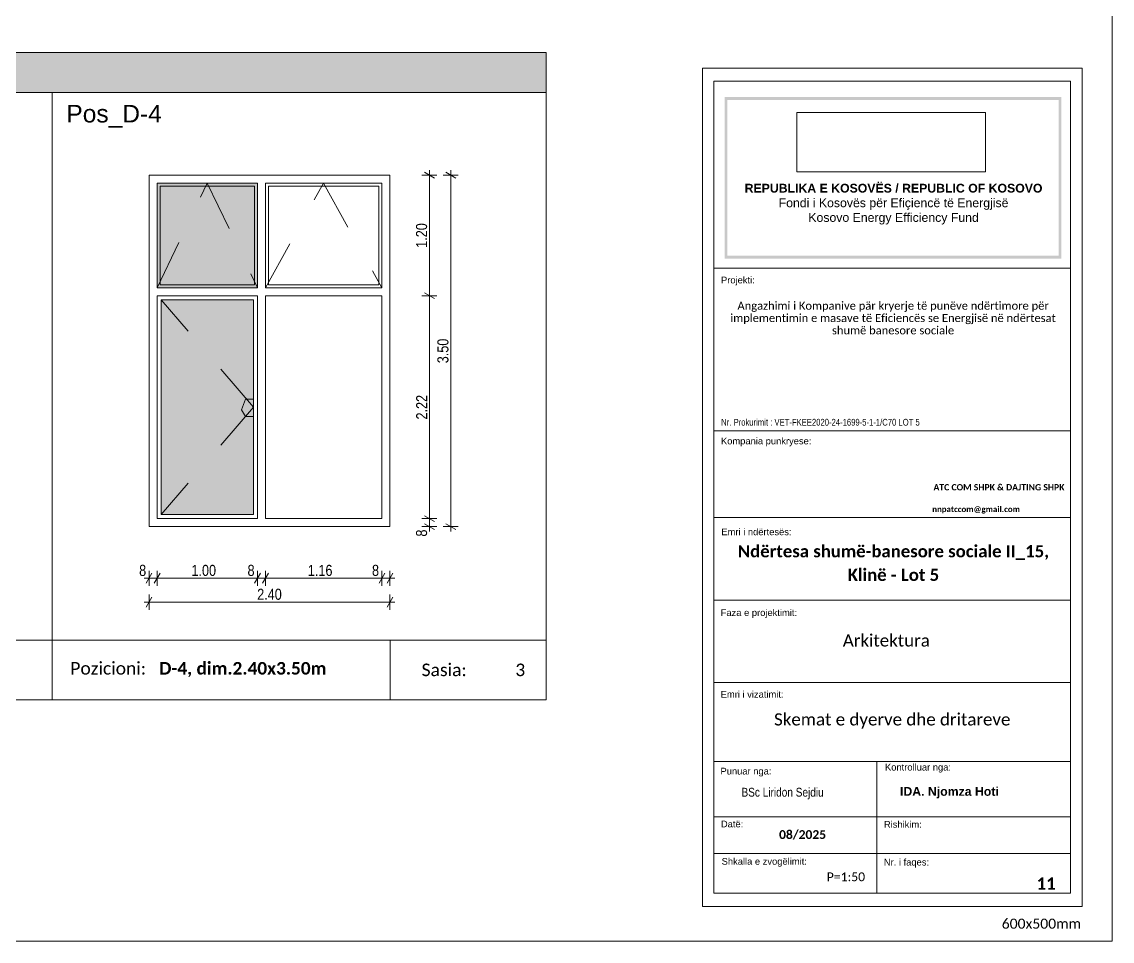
# Model space of a CAD drawing. Header units: feet. Extents: x 2825558 to 2855058, y -67651 to -43151.
# Drawn here: x 2844194 to 2855058, y -67651 to -58495 of the extents above; entities that cross this region are included whole.
import ezdxf

# ---------------------------------------------------------------- set-up
doc = ezdxf.new("R2010")
doc.units = ezdxf.units.FT
doc.header["$MEASUREMENT"] = 0
doc.header["$XCLIPFRAME"] = 0
doc.linetypes.add('thk_line_type', pattern=[1000, 500, -500])
for name, color, linetype, lineweight in [('Annotation - Text_Pen_No__1', 7, 'Continuous', 0), ('Dimensioning - General_Pen_No__1', 7, 'Continuous', 0), ('Dimensioning - General_Pen_No__41', 7, 'Continuous', 0), ('Lines_Pen_No__41', 7, 'Continuous', 0), ('Shell - Roof_Pen_No__1', 7, 'Continuous', 0), ('Shell - Roof_Pen_No__21', 7, 'Continuous', 0), ('Shell - Roof_Pen_No__41', 7, 'Continuous', 0), ('Structural - Bearing_Pen_No__1', 7, 'Continuous', 0), ('Text blocks_Pen_No__1', 7, 'Continuous', 0)]:
    doc.layers.add(name, color=color, linetype=linetype, lineweight=lineweight)
for name, color, linetype, lineweight, true_color in [('Annotation - Text_Pen_No__61', 7, 'Continuous', 0, 0x6a6a6a), ('Shell - Roof_Pen_No__61', 7, 'Continuous', 0, 0x6a6a6a), ('Structural - Bearing_Pen_No__105', 7, 'Continuous', 0, 0xcae6ff), ('Structural - Bearing_Pen_No__84', 7, 'Continuous', 0, 0x41c341), ('Structural - Bearing_Pen_No__86', 7, 'Continuous', 0, 0x5555ff)]:
    doc.layers.add(name, color=color, linetype=linetype, lineweight=lineweight, true_color=true_color)
doc.layers.add('Dimensioning - General', color=7, linetype='Continuous')
doc.layers.add('Drawing & Figure', color=7, linetype='Continuous')
doc.styles.add('GENERATED_STYLE_1', font='ARIALN.TTF')
doc.styles.add('GENERATED_STYLE_2', font='arial.ttf')
doc.styles.add('GENERATED_STYLE_3', font='arialbd.ttf')
doc.styles.add('GENERATED_STYLE_4', font='calibrib.ttf')
doc.styles.add('GENERATED_STYLE_5', font='calibril.ttf')
doc.styles.add('GENERATED_STYLE_6', font='calibri.ttf')
doc.dimstyles.new('GENERATED_STYLE__1', dxfattribs={"dimtxt": 110.000002, "dimasz": 76, "dimexe": 0.18, "dimexo": 3, "dimgap": 0.09, "dimtad": 1, "dimlfac": 0.001, "dimzin": 0, "dimdsep": 46, "dimtxsty": 'GENERATED_STYLE_1', "dimblk": 'ARROWHEAD_2', "dimblk1": 'ARROWHEAD_2', "dimblk2": 'ARROWHEAD_2', "dimcen": 0.09, "dimclrd": 7, "dimclre": 7, "dimclrt": 7, "dimadec": 0, "dimazin": 0, "dimtfac": 1, "dimtdec": 4, "dimtmove": 0, "dimatfit": 3, "dimfxl": 1, "dimtolj": 1, "dimtzin": 0, "dimarcsym": 0})
doc.dimstyles.new('GENERATED_STYLE__2', dxfattribs={"dimtxt": 110.000002, "dimasz": 76, "dimexe": 0.18, "dimexo": 3, "dimgap": 0.09, "dimtad": 1, "dimtih": 1, "dimtoh": 1, "dimlfac": 0.001, "dimzin": 0, "dimdsep": 46, "dimtxsty": 'GENERATED_STYLE_1', "dimblk": 'ARROWHEAD_2', "dimblk1": 'ARROWHEAD_2', "dimblk2": 'ARROWHEAD_2', "dimcen": 0.09, "dimclrd": 7, "dimclre": 7, "dimclrt": 7, "dimadec": 0, "dimazin": 0, "dimtfac": 1, "dimtdec": 4, "dimtmove": 0, "dimatfit": 3, "dimfxl": 1, "dimtolj": 1, "dimtzin": 0, "dimarcsym": 0})
picture_1 = doc.add_image_def('image1.png', size_in_pixel=(354, 134))

# ---------------------------------------------------------------- blocks, each defined once
blk = doc.blocks.new('*D108', base_point=(2247654, -76425))
at = {"layer": 'Dimensioning - General_Pen_No__1', "color": 7, "linetype": 'Continuous', "lineweight": 0, "transparency": 16777216}
for p, q in [((2845462, -64112), (2845462, -63962)), ((2845542, -64112), (2845542, -63962)), ((2845413, -64037), (2845462, -64037)), ((2845491, -63987), (2845433, -64087)), ((2845462, -64037), (2845542, -64037)), ((2845571, -63987), (2845513, -64087))]:
    blk.add_line(p, q, dxfattribs=at)
at = {"layer": 'Dimensioning - General_Pen_No__1', "color": 7, "lineweight": 0, "transparency": 16777216, "insert": (2845363, -64015), "char_height": 110, "attachment_point": 7, "style": 'GENERATED_STYLE_1'}
blk.add_mtext('\\A1;8', dxfattribs=at)
blk = doc.blocks.new('ARROWHEAD_2')
at = {"color": 0, "linetype": 'Continuous', "lineweight": 0}
for p, q in [((0, 0), (-1, 0)), ((-0.38, -0.66), (0.38, 0.66))]:
    blk.add_line(p, q, dxfattribs=at)
blk = doc.blocks.new('*D109', base_point=(2247654, -76425))
at = {"layer": 'Dimensioning - General_Pen_No__1', "color": 7, "linetype": 'Continuous', "lineweight": 0, "transparency": 16777216}
for p, q in [((2845542, -64112), (2845542, -63962)), ((2846542, -64112), (2846542, -63962)), ((2845571, -63987), (2845513, -64087)), ((2845542, -64037), (2846542, -64037)), ((2846571, -63987), (2846513, -64087))]:
    blk.add_line(p, q, dxfattribs=at)
at = {"layer": 'Dimensioning - General_Pen_No__1', "color": 7, "lineweight": 0, "transparency": 16777216, "char_height": 110, "attachment_point": 7, "style": 'GENERATED_STYLE_1'}
for s, insert in [('\\A1;1.00', (2845884, -64015)), ('\\A1;8', (2846443, -64015))]:
    blk.add_mtext(s, dxfattribs=dict(at, insert=insert))
blk = doc.blocks.new('*D110', base_point=(2247654, -76425))
at = {"layer": 'Dimensioning - General_Pen_No__1', "color": 7, "linetype": 'Continuous', "lineweight": 0, "transparency": 16777216}
for p, q in [((2846542, -64112), (2846542, -63962)), ((2846622, -64112), (2846622, -63962)), ((2846571, -63987), (2846513, -64087)), ((2846542, -64037), (2846622, -64037)), ((2846651, -63987), (2846593, -64087))]:
    blk.add_line(p, q, dxfattribs=at)
blk = doc.blocks.new('*D111', base_point=(2247654, -76425))
at = {"layer": 'Dimensioning - General_Pen_No__1', "color": 7, "linetype": 'Continuous', "lineweight": 0, "transparency": 16777216}
for p, q in [((2846622, -64112), (2846622, -63962)), ((2847782, -64112), (2847782, -63962)), ((2846651, -63987), (2846593, -64087)), ((2846622, -64037), (2847782, -64037)), ((2847811, -63987), (2847753, -64087))]:
    blk.add_line(p, q, dxfattribs=at)
at = {"layer": 'Dimensioning - General_Pen_No__1', "color": 7, "lineweight": 0, "transparency": 16777216, "char_height": 110, "attachment_point": 7, "style": 'GENERATED_STYLE_1'}
for s, insert in [('\\A1;1.16', (2847044, -64015)), ('\\A1;8', (2847683, -64015))]:
    blk.add_mtext(s, dxfattribs=dict(at, insert=insert))
blk = doc.blocks.new('*D112', base_point=(2247654, -76425))
at = {"layer": 'Dimensioning - General_Pen_No__1', "color": 7, "linetype": 'Continuous', "lineweight": 0, "transparency": 16777216}
for p, q in [((2847782, -64112), (2847782, -63962)), ((2847862, -64112), (2847862, -63962)), ((2847811, -63987), (2847753, -64087)), ((2847782, -64037), (2847862, -64037)), ((2847833, -64087), (2847891, -63987)), ((2847862, -64037), (2847911, -64037))]:
    blk.add_line(p, q, dxfattribs=at)
blk = doc.blocks.new('*D113', base_point=(2247654, -76425))
at = {"layer": 'Dimensioning - General_Pen_No__1', "color": 7, "linetype": 'Continuous', "lineweight": 0, "transparency": 16777216}
for p, q in [((2845462, -64350), (2845462, -64200)), ((2847862, -64350), (2847862, -64200)), ((2845413, -64275), (2845462, -64275)), ((2845491, -64225), (2845433, -64325)), ((2845462, -64275), (2847862, -64275)), ((2847833, -64325), (2847891, -64225)), ((2847862, -64275), (2847911, -64275))]:
    blk.add_line(p, q, dxfattribs=at)
at = {"layer": 'Dimensioning - General_Pen_No__1', "color": 7, "lineweight": 0, "transparency": 16777216, "insert": (2846539, -64253), "char_height": 110, "attachment_point": 7, "style": 'GENERATED_STYLE_1'}
blk.add_mtext('\\A1;2.40', dxfattribs=at)
blk = doc.blocks.new('*D114', base_point=(2247654, -76425))
at = {"layer": 'Dimensioning - General_Pen_No__1', "color": 7, "linetype": 'Continuous', "lineweight": 0, "transparency": 16777216}
for p, q in [((2848330, -63443), (2848180, -63443)), ((2848205, -63414), (2848305, -63472)), ((2848255, -63523), (2848255, -63443)), ((2848330, -63523), (2848180, -63523)), ((2848205, -63494), (2848305, -63552)), ((2848255, -63572), (2848255, -63523))]:
    blk.add_line(p, q, dxfattribs=at)
at = {"layer": 'Dimensioning - General_Pen_No__1', "color": 7, "lineweight": 0, "transparency": 16777216, "insert": (2848233, -63622), "char_height": 110, "attachment_point": 7, "rotation": 90, "style": 'GENERATED_STYLE_1'}
blk.add_mtext('\\A1;8', dxfattribs=at)
blk = doc.blocks.new('*D115', base_point=(2247654, -76425))
at = {"layer": 'Dimensioning - General_Pen_No__1', "color": 7, "linetype": 'Continuous', "lineweight": 0, "transparency": 16777216}
for p, q in [((2848330, -61223), (2848180, -61223)), ((2848205, -61194), (2848305, -61252)), ((2848255, -63443), (2848255, -61223)), ((2848330, -63443), (2848180, -63443)), ((2848205, -63414), (2848305, -63472))]:
    blk.add_line(p, q, dxfattribs=at)
at = {"layer": 'Dimensioning - General_Pen_No__1', "color": 7, "lineweight": 0, "transparency": 16777216, "insert": (2848233, -62456), "char_height": 110, "attachment_point": 7, "rotation": 90, "style": 'GENERATED_STYLE_1'}
blk.add_mtext('\\A1;2.22', dxfattribs=at)
blk = doc.blocks.new('*D116', base_point=(2247654, -76425))
at = {"layer": 'Dimensioning - General_Pen_No__1', "color": 7, "linetype": 'Continuous', "lineweight": 0, "transparency": 16777216}
for p, q in [((2848330, -60023), (2848180, -60023)), ((2848305, -60052), (2848205, -59994)), ((2848255, -60023), (2848255, -59974)), ((2848255, -61223), (2848255, -60023)), ((2848330, -61223), (2848180, -61223)), ((2848205, -61194), (2848305, -61252))]:
    blk.add_line(p, q, dxfattribs=at)
at = {"layer": 'Dimensioning - General_Pen_No__1', "color": 7, "lineweight": 0, "transparency": 16777216, "insert": (2848233, -60746), "char_height": 110, "attachment_point": 7, "rotation": 90, "style": 'GENERATED_STYLE_1'}
blk.add_mtext('\\A1;1.20', dxfattribs=at)
blk = doc.blocks.new('*D117', base_point=(2247654, -76425))
at = {"layer": 'Dimensioning - General_Pen_No__1', "color": 7, "linetype": 'Continuous', "lineweight": 0, "transparency": 16777216}
for p, q in [((2848543, -60023), (2848393, -60023)), ((2848518, -60052), (2848418, -59994)), ((2848468, -60023), (2848468, -59974)), ((2848468, -63523), (2848468, -60023)), ((2848543, -63523), (2848393, -63523)), ((2848418, -63494), (2848518, -63552)), ((2848468, -63572), (2848468, -63523))]:
    blk.add_line(p, q, dxfattribs=at)
at = {"layer": 'Dimensioning - General_Pen_No__1', "color": 7, "lineweight": 0, "transparency": 16777216, "insert": (2848446, -61896), "char_height": 110, "attachment_point": 7, "rotation": 90, "style": 'GENERATED_STYLE_1'}
blk.add_mtext('\\A1;3.50', dxfattribs=at)

msp = doc.modelspace()

# ---------------------------------------------------------------- hatches: boundary and pattern name
at = {"layer": 'Structural - Bearing_Pen_No__1', "linetype": 'Continuous', "lineweight": 0}
msp.add_hatch(color=9, dxfattribs=at).paths.add_polyline_path([(2846501.919, -62332.949), (2846501.919, -62252.747), (2846423.852, -62252.747), (2846383.751, -62358.728), (2846423.852, -62424.609), (2846501.919, -62424.609)])
at = {"layer": 'Structural - Bearing_Pen_No__105', "linetype": 'Continuous', "lineweight": 0, "true_color": 0xf1f8ff}
for points in [[(2846541.919, -60102.949), (2845541.919, -60102.949), (2845541.919, -61142.949), (2846541.919, -61142.949)], [(2845581.919, -63402.949), (2846501.919, -63402.949), (2846501.919, -61262.949), (2845581.919, -61262.949)]]:
    msp.add_hatch(color=7, dxfattribs=at).paths.add_polyline_path(points)
at = {"layer": 'Structural - Bearing_Pen_No__84', "linetype": 'Continuous', "lineweight": 0, "true_color": 0xcff0cf}
msp.add_hatch(color=254, dxfattribs=at).paths.add_polyline_path([(2849419.858, -58799.92), (2828569.835, -58799.92), (2828569.835, -59200.697), (2849419.858, -59200.697)])
at = {"layer": 'Structural - Bearing_Pen_No__86', "linetype": 'Continuous', "lineweight": 0, "true_color": 0x5555ff}
for points in [[(2851195.908, -59244.399), (2851831.528, -59244.399), (2851831.528, -59273.208), (2851224.717, -59273.208), (2851224.717, -60786.282), (2851195.908, -60786.282)], [(2851500.976, -59273.208), (2851500.976, -59244.399), (2854551.86, -59244.399), (2854551.86, -60786.282), (2854523.051, -60786.282), (2854523.051, -59273.208)], [(2851195.908, -60260.899), (2851224.717, -60260.899), (2851224.717, -60824.981), (2851831.528, -60824.981), (2851831.528, -60853.79), (2851195.908, -60853.79)], [(2851500.976, -60853.79), (2851500.976, -60824.981), (2854523.051, -60824.981), (2854523.051, -60260.899), (2854551.86, -60260.899), (2854551.86, -60853.79)]]:
    msp.add_hatch(color=173, dxfattribs=at).paths.add_polyline_path(points)

# ---------------------------------------------------------------- linework, layer by layer
at = {"layer": 'Lines_Pen_No__41', "color": 7, "linetype": 'Continuous', "lineweight": 0}
for p, q in [((2844215.467, -59200.697), (2849383.192, -59200.697)), ((2844495.018, -59200.697), (2844495.018, -65247.719)), ((2844495.018, -59200.697), (2844495.018, -65247.719)), ((2844495.018, -59200.697), (2844495.018, -65247.719)), ((2844495.018, -59200.697), (2844495.018, -65247.719)), ((2844495.018, -65247.719), (2844495.018, -59200.697)), ((2844495.018, -59200.697), (2844495.018, -65247.719)), ((2844495.018, -59200.697), (2844495.018, -65245.961)), ((2844495.018, -59200.697), (2844495.018, -65245.961)), ((2844495.018, -59200.697), (2844495.018, -65245.961)), ((2844495.018, -59200.697), (2844495.018, -65245.961)), ((2844495.018, -65245.961), (2844495.018, -59200.697)), ((2844495.018, -59200.697), (2844495.018, -65248.743)), ((2844495.018, -65247.719), (2844495.018, -59200.697)), ((2849419.858, -65248.743), (2849419.858, -59200.697)), ((2846541.919, -61142.949), (2846541.919, -60102.949)), ((2846621.919, -61142.949), (2846621.919, -60102.949)), ((2847781.919, -61142.949), (2847781.919, -60102.949)), ((2845541.919, -61142.949), (2846441.919, -61142.949)), ((2846521.919, -61142.949), (2846541.919, -61142.949)), ((2846621.919, -61142.949), (2847121.919, -61142.949)), ((2847012.528, -61142.949), (2847781.919, -61142.949)), ((2845541.919, -61222.949), (2846532.615, -61222.949)), ((2845581.919, -61262.949), (2846501.919, -61262.949)), ((2846501.919, -63402.949), (2846501.919, -61262.949)), ((2846521.919, -61222.949), (2846541.919, -61222.949)), ((2846541.919, -63442.949), (2846541.919, -61222.949)), ((2846621.919, -63442.949), (2846621.919, -61222.949)), ((2846621.919, -61222.949), (2847781.919, -61222.949)), ((2847191.919, -61222.949), (2847781.919, -61222.949)), ((2828569.835, -64651.99), (2849419.858, -64651.99)), ((2849419.858, -65247.434), (2842207.18, -65248.743))]:
    msp.add_line(p, q, dxfattribs=at)
at = {"layer": 'Lines_Pen_No__41', "color": 7, "linetype": 'thk_line_type', "lineweight": 0}
for q in [(2845581.919, -61262.949), (2845581.919, -63402.949)]:
    msp.add_line((2846501.919, -62332.949), q, dxfattribs=at)
at = {"layer": 'Lines_Pen_No__41', "color": 7, "linetype": 'Continuous', "lineweight": 0}
msp.add_lwpolyline([(2845461.919, -63522.949), (2847861.919, -63522.949), (2847861.919, -60022.949), (2845461.919, -60022.949)], close=True, dxfattribs=at)
for points in [[(2846441.919, -60102.949), (2845541.919, -60102.949), (2845541.919, -61142.949)], [(2846541.919, -60102.949), (2846521.919, -60102.949)], [(2847781.919, -60102.949), (2846621.919, -60102.949)], [(2845541.919, -61222.949), (2845541.919, -63442.949), (2846541.919, -63442.949)], [(2845581.919, -61262.949), (2845581.919, -63402.949), (2846401.919, -63402.949)], [(2847191.919, -63442.949), (2847781.919, -63442.949), (2847781.919, -61222.949)], [(2846621.919, -63442.949), (2847191.919, -63442.949)]]:
    msp.add_lwpolyline(points, dxfattribs=at)
at = {"layer": 'Shell - Roof_Pen_No__1', "color": 7, "linetype": 'Continuous', "lineweight": 0}
for p, q in [((2850974.596, -58956.689), (2854757.579, -58956.689)), ((2850974.596, -62568.344), (2850974.596, -58956.689)), ((2854757.579, -58956.689), (2854757.579, -67306.847)), ((2851089.832, -62568.344), (2851089.832, -59087.945)), ((2851089.832, -59087.945), (2854642.343, -59087.945)), ((2854642.343, -59087.945), (2854642.343, -62568.344)), ((2846512.536, -60132.332), (2845571.303, -60132.332)), ((2845571.303, -60132.332), (2845571.303, -61113.566)), ((2846512.536, -61113.566), (2846512.536, -60132.332)), ((2847752.536, -60132.332), (2846651.303, -60132.332)), ((2846651.303, -60132.332), (2846651.303, -61113.566)), ((2847752.536, -61113.566), (2847752.536, -60132.332)), ((2854642.343, -60950.26), (2851089.832, -60950.26)), ((2845571.303, -61113.566), (2846512.536, -61113.566)), ((2846651.303, -61113.566), (2847752.536, -61113.566)), ((2851089.832, -67171.613), (2851089.832, -61232.941)), ((2854642.343, -61232.941), (2854642.343, -67171.613)), ((2854642.343, -62568.344), (2851089.832, -62568.344)), ((2854642.343, -62568.344), (2851089.832, -62568.344)), ((2854642.343, -63432.426), (2851089.832, -63432.426)), ((2854642.343, -64253.489), (2851089.832, -64253.489)), ((2854642.343, -65074.551), (2851089.832, -65074.551)), ((2854642.343, -65860.664), (2851089.832, -65860.664)), ((2852711.751, -65860.664), (2852711.751, -67171.613)), ((2854642.343, -66414.178), (2851089.832, -66414.178)), ((2854642.343, -66778.105), (2851089.832, -66778.105)), ((2854642.343, -67171.613), (2851089.832, -67171.613)), ((2854757.579, -67306.847), (2850974.596, -67306.847))]:
    msp.add_line(p, q, dxfattribs=at)
at = {"layer": 'Shell - Roof_Pen_No__1', "color": 7, "linetype": 'thk_line_type', "lineweight": 0}
for p, q in [((2845541.919, -61142.949), (2846041.919, -60102.949)), ((2846041.919, -60102.949), (2846541.919, -61142.949)), ((2846621.919, -61142.949), (2847198.25, -60102.949)), ((2847198.25, -60102.949), (2847781.919, -61142.949))]:
    msp.add_line(p, q, dxfattribs=at)
at = {"layer": 'Shell - Roof_Pen_No__21', "color": 7, "linetype": 'Continuous', "lineweight": 0}
for p, q in [((2855057.579, -67651.285), (2855057.579, -43151.285)), ((2855057.579, -67651.285), (2855057.579, -53252.356)), ((2825557.579, -67651.285), (2855057.579, -67651.285))]:
    msp.add_line(p, q, dxfattribs=at)
at = {"layer": 'Shell - Roof_Pen_No__41', "color": 7, "linetype": 'Continuous', "lineweight": 0}
msp.add_line((2847864.756, -64651.99), (2847864.756, -65247.719), dxfattribs=at)
at = {"layer": 'Shell - Roof_Pen_No__61', "color": 251, "linetype": 'Continuous', "lineweight": 0, "true_color": 0x6a6a6a}
msp.add_line((2850974.596, -67306.847), (2850974.596, -61232.941), dxfattribs=at)
at = {"layer": 'Structural - Bearing_Pen_No__1', "color": 7, "linetype": 'Continuous', "lineweight": 0, "flags": 128}
for points in [[(2849419.858, -58799.92), (2828569.835, -58799.92), (2828569.835, -59200.697), (2849419.858, -59200.697)], [(2846541.919, -60102.949), (2845541.919, -60102.949), (2845541.919, -61142.949), (2846541.919, -61142.949)], [(2845581.919, -63402.949), (2846501.919, -63402.949), (2846501.919, -61262.949), (2845581.919, -61262.949)], [(2846501.919, -62332.949), (2846501.919, -62252.747), (2846423.852, -62252.747), (2846383.751, -62358.728), (2846423.852, -62424.609), (2846501.919, -62424.609)]]:
    msp.add_lwpolyline(points, close=True, dxfattribs=at)

# ---------------------------------------------------------------- texts
at = {"layer": 'Annotation - Text_Pen_No__1', "color": 7}
for s, style, p in [('IDA. Njomza Hoti', 'GENERATED_STYLE_3', (2852943.321, -66203.246)), ('08/2025', 'GENERATED_STYLE_4', (2851738.777, -66633.308))]:
    msp.add_text(s, height=87.5, dxfattribs=dict(at, style=style)).set_placement(p)
at = {"layer": 'Annotation - Text_Pen_No__1', "color": 7, "linetype": 'Continuous', "lineweight": 0, "attachment_point": 2}
for s, insert, char_height, style in [('\\A1;REPUBLIKA E KOSOVËS / REPUBLIC OF KOSOVO\\P{\\fArial|b0|i0|c0|p34;Fondi i Kosovës për Efiçiencë të Energjisë\\PKosovo Energy Efficiency Fund\\P}', (2852879.319, -60108.372), 87.5, 'GENERATED_STYLE_3'), ('\\A1;Arkitektura', (2852807.241, -64595.631), 121.25, 'GENERATED_STYLE_6'), ('\\A1;Skemat e dyerve dhe dritareve', (2852866.087, -65381.744), 121.25, 'GENERATED_STYLE_6'), ('\\A1;P=1:50', (2852404.534, -66966.561), 87.5, 'GENERATED_STYLE_6'), ('\\A1; 11', (2854378.521, -67017.058), 121.25, 'GENERATED_STYLE_4')]:
    msp.add_mtext(s, dxfattribs=dict(at, insert=insert, char_height=char_height, style=style))
at = {"layer": 'Annotation - Text_Pen_No__1', "color": 7, "linetype": 'Continuous', "lineweight": 5, "insert": (2852874.571, -61282.54), "char_height": 80, "width": 3398.99768, "attachment_point": 2, "line_spacing_factor": 0.919632, "style": 'GENERATED_STYLE_5'}
msp.add_mtext('\\A1;Angazhimi i Kompanive pär kryerje të punëve ndërtimore për implementimin e masave të Eficiencës se Energjisë në ndërtesat shumë banesore sociale', dxfattribs=at)
at = {"layer": 'Annotation - Text_Pen_No__1', "color": 7, "linetype": 'Continuous', "lineweight": 5, "attachment_point": 2}
for s, insert, char_height, style in [('\\A1;ATC COM SHPK & DAJTING SHPK ', (2853929.617, -63099.417), 62.5, 'GENERATED_STYLE_4'), ('\\A1;BSc Liridon Sejdiu', (2851773.567, -66124.066), 87.5, 'GENERATED_STYLE_1')]:
    msp.add_mtext(s, dxfattribs=dict(at, insert=insert, char_height=char_height, style=style))
at = {"layer": 'Annotation - Text_Pen_No__1', "color": 7, "linetype": 'Continuous', "lineweight": 0, "insert": (2852877.658, -63707.364), "char_height": 121.25, "attachment_point": 2, "line_spacing_factor": 1.16153, "style": 'GENERATED_STYLE_4'}
msp.add_mtext('\\A1;Ndërtesa shumë-banesore sociale II_15, \\PKlinë - Lot 5', dxfattribs=at)
at = {"layer": 'Annotation - Text_Pen_No__61', "color": 251, "linetype": 'Continuous', "lineweight": 0, "true_color": 0x6a6a6a, "insert": (2854352.659, -67426.805), "char_height": 100, "attachment_point": 2, "style": 'GENERATED_STYLE_6'}
msp.add_mtext('\\A1;600x500mm', dxfattribs=at)
at = {"layer": 'Dimensioning - General_Pen_No__41', "color": 7, "linetype": 'Continuous', "lineweight": 0, "char_height": 66.6875, "attachment_point": 7}
for s, insert, style in [('\\A1;Projekti:', (2851160.267, -61120.529), 'GENERATED_STYLE_2'), ('\\A1;{\\fArial|b0|i0|c0|p34;Kompania punkryese:}', (2851159.813, -62723.2), 'GENERATED_STYLE_1'), ('\\A1;Emri i ndërtesës:', (2851164.095, -63609.303), 'GENERATED_STYLE_2'), ('\\A1;Faza e projektimit:', (2851156.997, -64432.791), 'GENERATED_STYLE_2'), ('\\A1;Emri i vizatimit:', (2851157.229, -65226.93), 'GENERATED_STYLE_2'), ('\\A1;Punuar nga:', (2851155.149, -66011.211), 'GENERATED_STYLE_2'), ('\\A1;Kontrolluar nga:', (2852793.968, -65971.854), 'GENERATED_STYLE_2'), ('\\A1;Datë:', (2851159.152, -66518.604), 'GENERATED_STYLE_2'), ('\\A1;Rishikim:', (2852783.071, -66522.715), 'GENERATED_STYLE_2'), ('\\A1;Shkalla e zvogëlimit:', (2851166.569, -66909.905), 'GENERATED_STYLE_2'), ('\\A1;Nr. i faqes:', (2852782.479, -66917.703), 'GENERATED_STYLE_2')]:
    msp.add_mtext(s, dxfattribs=dict(at, insert=insert, style=style))
at = {"layer": 'Dimensioning - General_Pen_No__41', "color": 7, "linetype": 'Continuous', "lineweight": 5, "insert": (2851162.14, -62517.325), "char_height": 66.6875, "attachment_point": 7, "style": 'GENERATED_STYLE_1'}
msp.add_mtext('\\A1;Nr. Prokurimit : VET-FKEE2020-24-1699-5-1-1/C70 LOT 5', dxfattribs=at)
at = {"layer": 'Dimensioning - General_Pen_No__41', "color": 7, "linetype": 'Continuous', "lineweight": 5, "insert": (2853264.641, -63393.022), "char_height": 57.5, "attachment_point": 7, "line_spacing_factor": 0.922253, "style": 'GENERATED_STYLE_1'}
msp.add_mtext('\\A1;\\pt368.64,758.48,1175.2,1640.9;{\\fCalibri|b1|i0|c0|p34;nnpatccom@gmail.com}', dxfattribs=at)
at = {"layer": 'Text blocks_Pen_No__1', "color": 7, "linetype": 'Continuous', "lineweight": 0}
for s, insert, char_height, attachment_point, style in [('\\A1;Pos_D-4', (2845113.405, -59322.564), 175, 2, 'GENERATED_STYLE_2'), ('\\A1;Pozicioni:  {\\fCalibri|b1|i0|c0|p34; D-4, dim.2.40x3.50m}', (2844677.42, -64871.234), 125, 1, 'GENERATED_STYLE_6'), ('\\A1;Sasia:           3', (2848177.114, -64886.743), 125, 1, 'GENERATED_STYLE_6')]:
    msp.add_mtext(s, dxfattribs=dict(at, insert=insert, char_height=char_height, attachment_point=attachment_point, style=style))

# ---------------------------------------------------------------- dimensions: what is measured, and where the dimension line sits
at = {"layer": 'Dimensioning - General', "color": 7, "linetype": 'Continuous', "lineweight": 0}
for base, p1, p2, picture, middle in [((2848254.622, -60022.949), (2847781.919, -61222.949), (2847861.919, -60022.949), '*D116', (2848177.622, -60603.279)), ((2848468.192, -60022.949), (2847861.919, -63522.949), (2847861.919, -60022.949), '*D117', (2848391.192, -61753.279)), ((2848254.622, -61222.949), (2847781.919, -63442.949), (2847781.919, -61222.949), '*D115', (2848177.622, -62313.279)), ((2848254.622, -63442.949), (2847861.919, -63522.949), (2847781.919, -63442.949), '*D114', (2848177.622, -63580.32))]:
    dim = msp.add_linear_dim(base=base, p1=p1, p2=p2, angle=90, dimstyle='GENERATED_STYLE__1', dxfattribs=at)
    dim.commit()
    dim.dimension.update_dxf_attribs({"geometry": picture, "text_midpoint": middle, "dimtype": 160, "text_rotation": 90})
for base, p1, p2, picture, middle in [((2845541.919, -64037.02), (2845461.919, -63522.949), (2845541.919, -63442.949), '*D108', (2845404.549, -63960.02)), ((2846541.919, -64037.02), (2845541.919, -63442.949), (2846541.919, -63442.949), '*D109', (2846026.39, -63960.02)), ((2846621.919, -64037.02), (2846541.919, -63442.949), (2846621.919, -63442.949), '*D110', (2846484.549, -63960.02)), ((2847781.919, -64037.02), (2846621.919, -63442.949), (2847781.919, -63442.949), '*D111', (2847186.39, -63960.02)), ((2847861.919, -64037.02), (2847781.919, -63442.949), (2847861.919, -63522.949), '*D112', (2847724.549, -63960.02)), ((2847861.919, -64274.813), (2845461.919, -63522.949), (2847861.919, -63522.949), '*D113', (2846681.59, -64197.813))]:
    dim = msp.add_linear_dim(base=base, p1=p1, p2=p2, dimstyle='GENERATED_STYLE__2', dxfattribs=at)
    dim.commit()
    dim.dimension.update_dxf_attribs({"geometry": picture, "text_midpoint": middle, "dimtype": 160})

# ---------------------------------------------------------------- pictures from other files: only their frames are drawn
at = {"layer": 'Drawing & Figure', "linetype": 'Continuous', "lineweight": 0}
image = msp.add_image(picture_1, insert=(2851915.597, -59990.749), size_in_units=(1879.344, 591.99), dxfattribs=at)
image.set_boundary_path([(-0.5, -0.5), (353.5, 133.5)])

doc.saveas('drawing.dxf')
